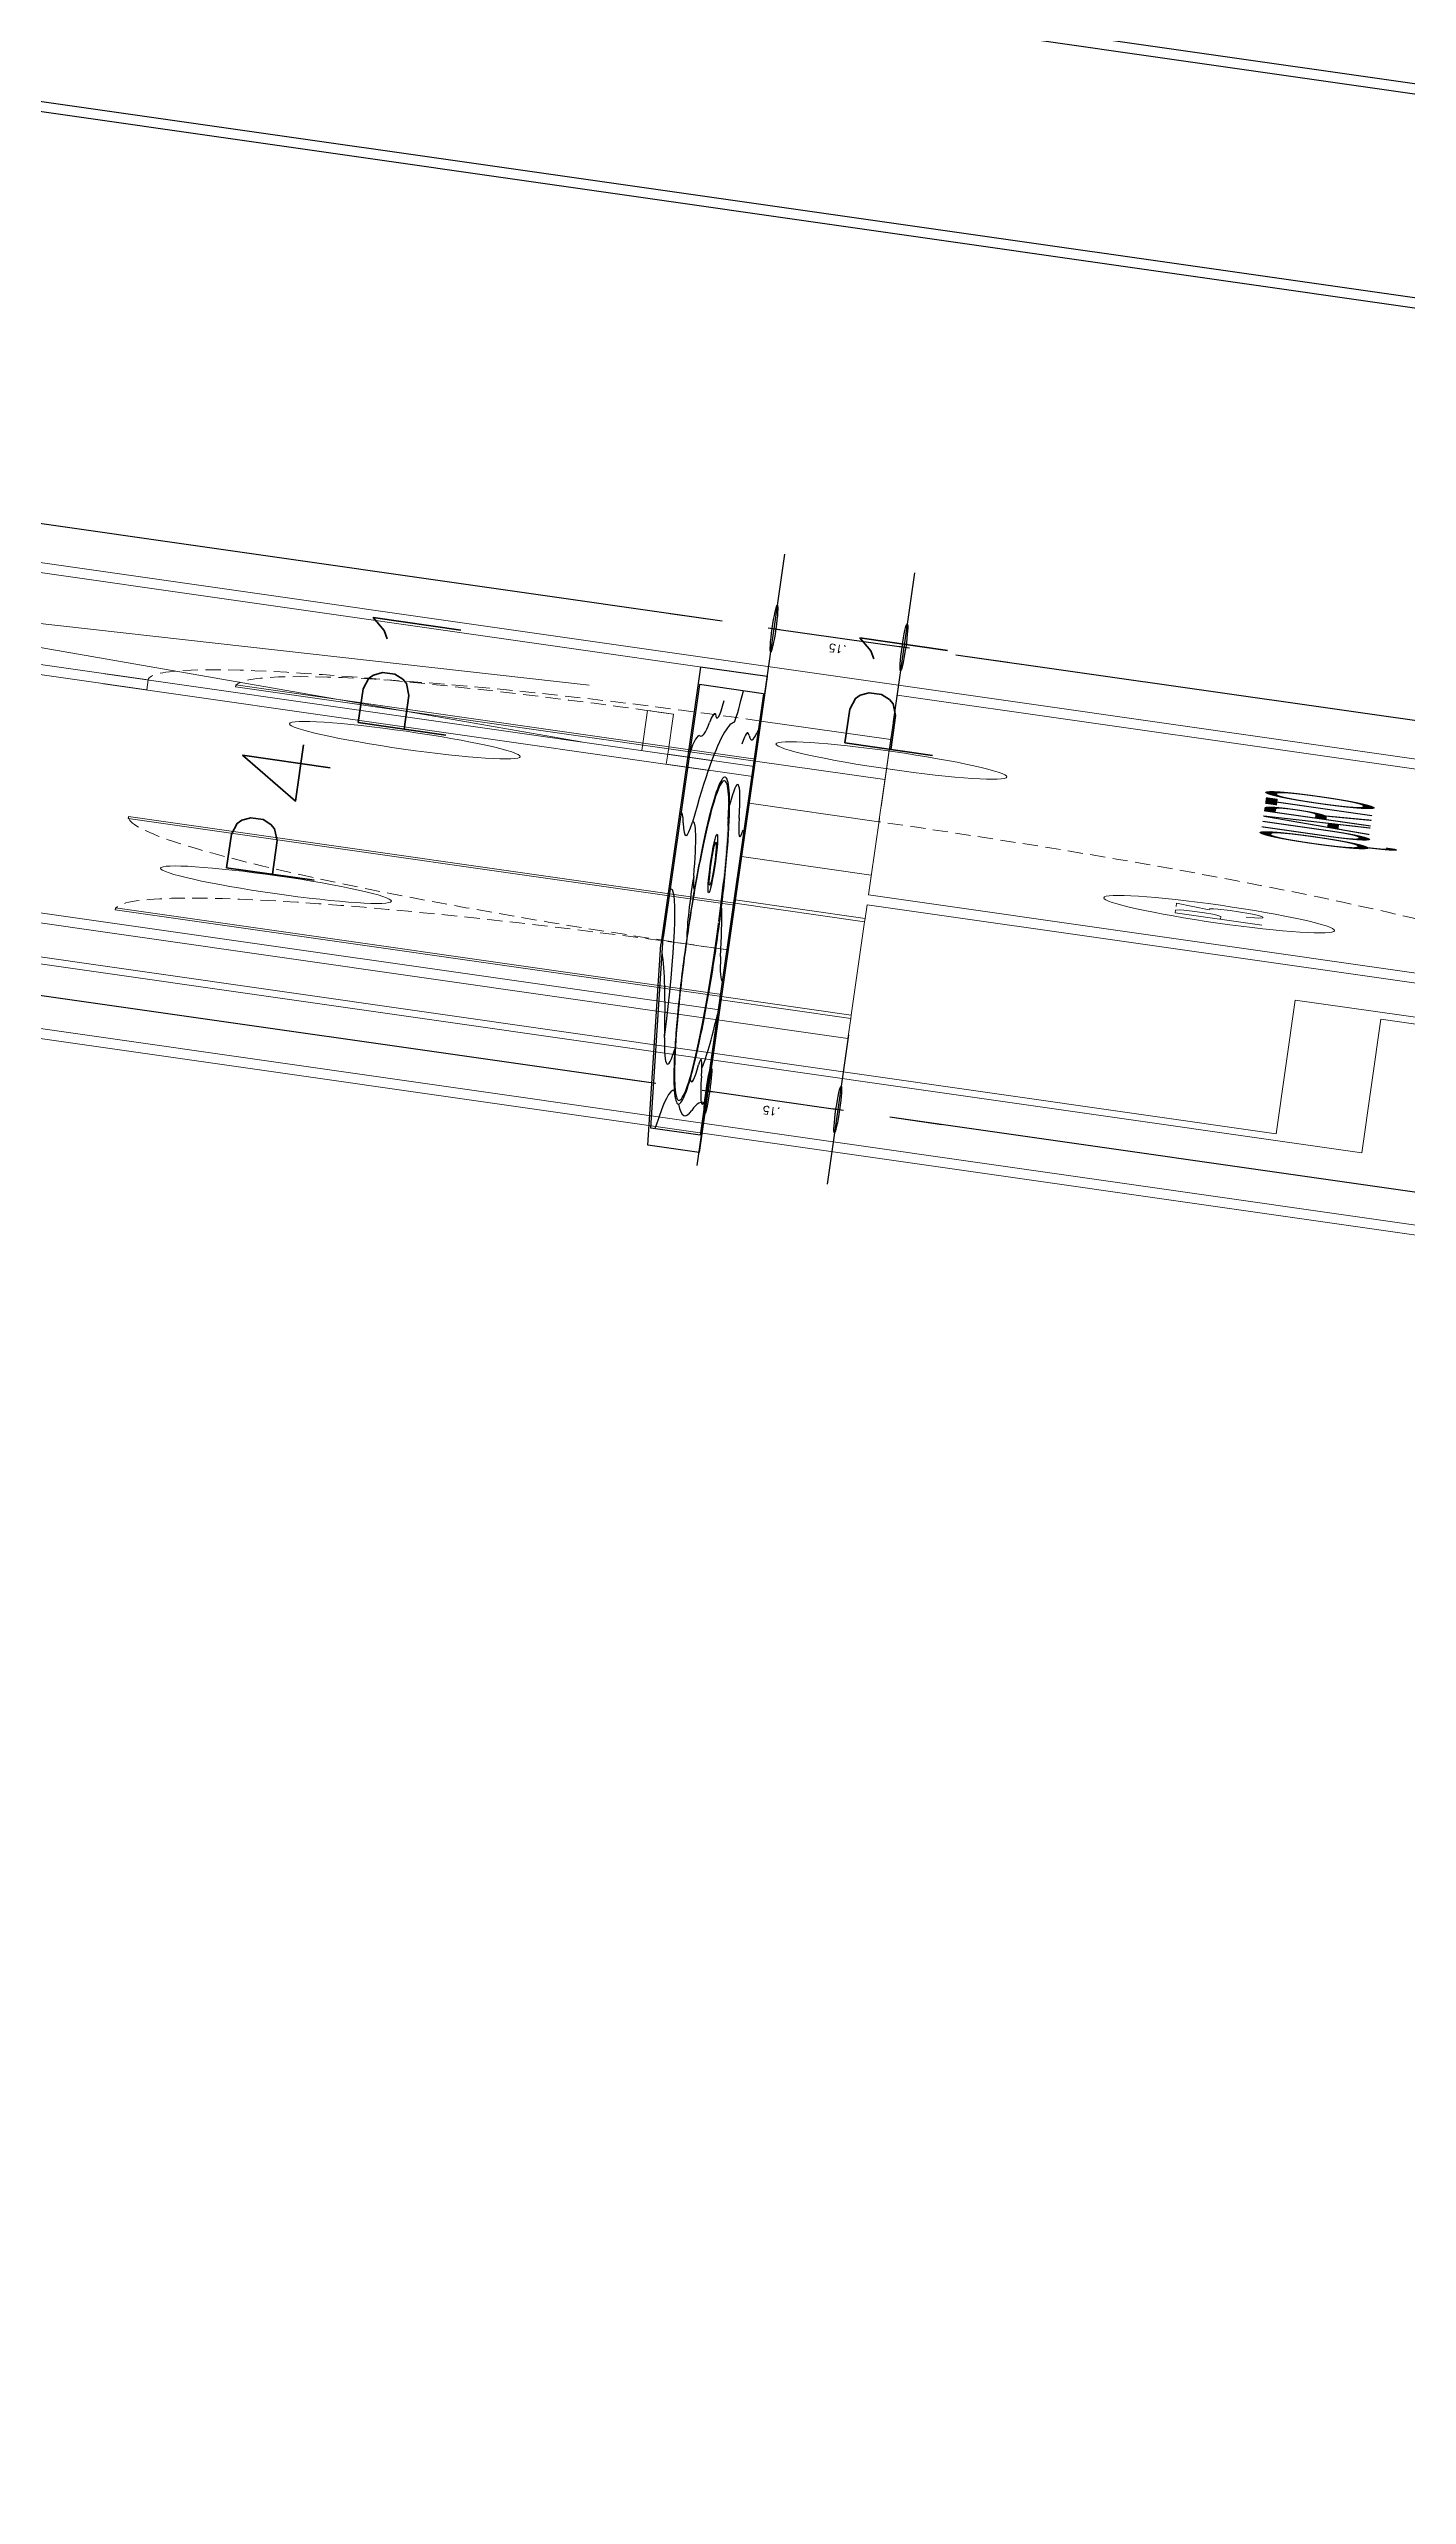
# Model space of a CAD drawing. Header units: millimetres. Extents: x -361192058 to 101130107379, y -14071650034 to 19218552450.
# Drawn here: x -131511.3 to -131419, y 44821.1 to 44987.3 of the extents above; entities that cross this region are included whole.
import ezdxf
from ezdxf.enums import TextEntityAlignment as Align

# ---------------------------------------------------------------- set-up
doc = ezdxf.new("R2010")
doc.units = ezdxf.units.MM
doc.header["$LTSCALE"] = 0.5
doc.linetypes.add('HIDDEN', pattern=[0.375, 0.25, -0.125])
doc.linetypes.add('HIDDEN2', pattern=[0.1875, 0.125, -0.0625])
for name, color, linetype in [('02', 2, 'Continuous'), ('ARCO', 7, 'HIDDEN2'), ('DIVERSOS', 4, 'Continuous'), ('ESQUADRIAS', 3, 'Continuous'), ('JANELAS_INTERNO', 2, 'Continuous'), ('MOBIL-I', 251, 'Continuous'), ('parede', 2, 'Continuous'), ('PISO', 8, 'Continuous'), ('PORTAS', 3, 'Continuous'), ('proj', 8, 'HIDDEN'), ('PROJEÇÃO', 8, 'HIDDEN2'), ('TEXTO2', 3, 'Continuous'), ('TXT_1', 3, 'Continuous')]:
    doc.layers.add(name, color=color, linetype=linetype)
doc.styles.add('SANSSERIF', font='sas_____.pfb', dxfattribs={"height": 1})
doc.styles.get("Standard").update_dxf_attribs({"font": 'txt.shx', "height": 0.12})
doc.dimstyles.new('ESCALA50', dxfattribs={"dimtxt": 0.1, "dimasz": 0.06, "dimexe": 0.18, "dimexo": 0.06, "dimgap": 0.1, "dimtad": 1, "dimzin": 4, "dimdsep": 46, "dimtxsty": 'Standard', "dimblk1": 'BOLA', "dimblk2": 'BOLA', "dimsah": 1, "dimcen": -0.06, "dimse1": 1, "dimse2": 1, "dimclrd": 7, "dimclrt": 3, "dimadec": 0, "dimazin": 0, "dimtfac": 1, "dimtix": 1, "dimtmove": 0, "dimatfit": 3, "dimldrblk": 'BOLA', "dimfxl": 0, "dimtolj": 1, "dimtzin": 4, "dimarcsym": 0})
picture_1 = doc.add_image_def('image2.jpg', size_in_pixel=(290, 928))

# ---------------------------------------------------------------- blocks, each defined once
blk = doc.blocks.new('ADC_PE_AB1')
blk.add_lwpolyline([(0, -0.03), (1, -0.03), (1, 0), (0, 0)], close=True)
at = {"flags": 8}
blk.add_attdef('$PORTA', text='', height=0.09, dxfattribs=at).set_placement((0.5, -0.1569), align=Align.MIDDLE)
blk = doc.blocks.new('ADC_LAV_05')
for p, q in [((0, 0), (0, 0.55)), ((0, 0.55), (0.7704, 0.55)), ((0.7704, 0.55), (1, 0.3206)), ((0.02, 0.53), (0.7621, 0.53)), ((0.02, 0.02), (0.02, 0.53)), ((0.7621, 0.53), (0.98, 0.3123)), ((0.98, 0.02), (0.98, 0.3123)), ((1, 0), (1, 0.3206)), ((0, 0), (1, 0)), ((0.02, 0.02), (0.98, 0.02))]:
    blk.add_line(p, q)
for points in [[(0.4062, 0.1206, 0.083485), (0.4944, 0.1354, 0.090959), (0.566, 0.1759, 0.104004), (0.6157, 0.239, 0.115577), (0.6322, 0.3095, 0.115577), (0.6157, 0.38, 0.104004), (0.566, 0.443, 0.090959), (0.4944, 0.4835, 0.083485), (0.4062, 0.4983, 0.083485), (0.3179, 0.4835, 0.090959), (0.2463, 0.443, 0.104004), (0.1966, 0.38, 0.115577), (0.1801, 0.3095, 0.115577), (0.1966, 0.239, 0.104004), (0.2463, 0.1759, 0.090959), (0.3179, 0.1354, 0.083485)], [(0.4062, 0.1248, 0.083485), (0.493, 0.1394, 0.090959), (0.5633, 0.1791, 0.104004), (0.6119, 0.2408, 0.115577), (0.628, 0.3095, 0.115577), (0.6119, 0.3781, 0.104004), (0.5633, 0.4398, 0.090959), (0.493, 0.4795, 0.083485), (0.4062, 0.4941, 0.083485), (0.3193, 0.4795, 0.090959), (0.249, 0.4398, 0.104004), (0.2004, 0.3781, 0.115577), (0.1843, 0.3095, 0.115577), (0.2004, 0.2408, 0.104004), (0.249, 0.1791, 0.090959), (0.3193, 0.1394, 0.083485)]]:
    blk.add_lwpolyline(points, format="xyb", close=True)
for radius in [0.0339, 0.025]:
    blk.add_circle((0.4055, 0.2206), radius)
for centre, radius, start, end in [((0.2875, -0.0718), 0.5823, 78.2401, 98.9638), ((0.4995, 0.9177), 0.4342, 269.3247, 295.8903), ((0.76, 0.3809), 0.1624, 113.3641, 115.8903), ((0.0559, 1.3962), 0.9039, 267.7229, 278.9638), ((0.0552, 0.402), 0.0926, 41.3487, 101.8141), ((0.2201, 0.1636), 0.3026, 106.3243, 131.3792), ((0.1665, 0.4999), 0.0556, 221.3487, 297.4318), ((0.2605, 0.3465), 0.1245, 78.9955, 123.3333), ((0.6508, 0.2793), 0.1756, 56.1908, 116.2902), ((1.1381, 1.007), 0.7001, 236.1908, 255.5369), ((0.9639, 0.4778), 0.2217, 193.7216, 269.9715), ((0.0206, 0.2349), 0.1168, 49.9343, 90.2724), ((0.3586, 0.6369), 0.4085, 229.9343, 244.0853), ((0.5983, 0.255), 0.0641, 344.5869, 58.1135), ((0.6184, 0.1896), 0.0639, 49.2661, 86.8336), ((0.7799, 0.3241), 0.1475, 215.7175, 274.1895), ((0.0641, 0.1144), 0.0713, 44.7702, 118.1843), ((0.363, 0.8774), 0.8206, 280.1922, 301.4107), ((0.8604, 0.032), 0.1609, 66.126, 115.6626), ((0.9822, 0.3072), 0.1401, 246.126, 269.1113), ((0.2056, 0.2549), 0.1281, 224.7702, 306.3582), ((0.8722, 0.3475), 0.2696, 267.8834, 293.5615), ((-0.0155, 0.2328), 0.1744, 281.75, 286.3843), ((0.0957, -0.1456), 0.22, 78.1029, 106.3843), ((0.1688, 0.2014), 0.1346, 258.1029, 296.1994), ((0.4585, -0.1421), 0.2131, 111.0015, 130.4729), ((0.3613, 0.8866), 0.83, 271.4321, 280.1922), ((0.688, 0.2406), 0.19, 267.9474, 289.2677), ((0.8511, -0.2259), 0.3042, 87.8834, 109.2677), ((0.6495, -0.0622), 0.1173, 74.3079, 124.9939)]:
    blk.add_arc(centre, radius, start, end)
for points in [[(0.2886, 0.471), (0.2899, 0.4611), (0.3035, 0.4779), (0.2965, 0.4664)], [(0.3035, 0.4779), (0.2965, 0.4664), (0.3178, 0.4833), (0.3049, 0.4731)], [(0.2433, 0.4404), (0.2513, 0.4271), (0.2584, 0.4524), (0.2647, 0.4406)], [(0.2584, 0.4524), (0.2647, 0.4406), (0.2777, 0.465), (0.2797, 0.4531)], [(0.2777, 0.465), (0.2797, 0.4531), (0.2886, 0.471), (0.2899, 0.4611)], [(0.2176, 0.4133), (0.2336, 0.4041), (0.231, 0.4287), (0.2403, 0.4137)], [(0.231, 0.4287), (0.2403, 0.4137), (0.2433, 0.4404), (0.2513, 0.4271)], [(0.1966, 0.38), (0.2152, 0.3688), (0.2049, 0.3949), (0.2213, 0.3828)], [(0.2049, 0.3949), (0.2213, 0.3828), (0.2176, 0.4133), (0.2336, 0.4041)], [(0.1859, 0.352), (0.2075, 0.3406), (0.19, 0.3646), (0.2108, 0.3551)], [(0.19, 0.3646), (0.2108, 0.3551), (0.1966, 0.38), (0.2152, 0.3688)], [(0.1821, 0.3345), (0.2054, 0.3236), (0.1859, 0.352), (0.2075, 0.3406)], [(0.1801, 0.311), (0.2052, 0.3059), (0.1808, 0.324), (0.205, 0.3144)], [(0.1806, 0.2975), (0.2057, 0.2976), (0.1801, 0.311), (0.2052, 0.3059)], [(0.1808, 0.324), (0.205, 0.3144), (0.1821, 0.3345), (0.2054, 0.3236)], [(0.1813, 0.2898), (0.2072, 0.2867), (0.1806, 0.2975), (0.2057, 0.2976)], [(0.1847, 0.2717), (0.2109, 0.2698), (0.1816, 0.2882), (0.2076, 0.2844)], [(0.1894, 0.2561), (0.2133, 0.2622), (0.1847, 0.2717), (0.2109, 0.2698)], [(0.1979, 0.2364), (0.216, 0.2547), (0.1894, 0.2561), (0.2133, 0.2622)], [(0.2064, 0.2215), (0.2209, 0.2436), (0.1979, 0.2364), (0.216, 0.2547)], [(0.2176, 0.2056), (0.222, 0.2413), (0.2064, 0.2215), (0.2209, 0.2436)], [(0.2303, 0.1909), (0.2314, 0.2247), (0.2176, 0.2056), (0.222, 0.2413)], [(0.2433, 0.1785), (0.2403, 0.2118), (0.2303, 0.1909), (0.2314, 0.2247)], [(0.2571, 0.1674), (0.2482, 0.202), (0.2433, 0.1785), (0.2403, 0.2118)], [(0.2632, 0.1631), (0.2567, 0.1927), (0.2571, 0.1674), (0.2482, 0.202)], [(0.2742, 0.156), (0.2627, 0.1868), (0.2632, 0.1631), (0.2567, 0.1927)], [(0.2851, 0.1498), (0.2729, 0.1778), (0.2742, 0.156), (0.2627, 0.1868)], [(0.2956, 0.1445), (0.2839, 0.1687), (0.2851, 0.1498), (0.2729, 0.1778)], [(0.3256, 0.1339), (0.2928, 0.1613), (0.2956, 0.1445), (0.2839, 0.1687)], [(0.2966, 0.144), (0.3256, 0.1339), (0.2964, 0.1441), (0.3254, 0.133)], [(0.2964, 0.1441), (0.3254, 0.133), (0.3256, 0.1339), (0.3279, 0.1322)]]:
    blk.add_solid(points)
blk = doc.blocks.new('BOLA')
for p, q in [((0, -1.435), (0, 1.435)), ((-1.435, 0), (1.435, 0))]:
    blk.add_line(p, q)
blk.add_circle((0, 0), 0.452)
blk = doc.blocks.new('*D1834')
at = {"layer": 'Defpoints', "color": 0, "lineweight": 30, "transparency": 16777216}
for p in [(5016.6876, 2380.3486), (5017.4052, 2380.3486), (5016.6876, 2377.9986)]:
    blk.add_point(p, dxfattribs=at)
at = {"layer": 'DIVERSOS', "color": 7, "lineweight": -2, "transparency": 16777216}
blk.add_line((5017.4052, 2378.0586), (5017.4052, 2380.2886), dxfattribs=at)
at = {"layer": 'DIVERSOS', "color": 7, "lineweight": -2, "transparency": 16777216, "xscale": 0.06, "yscale": 0.06, "zscale": 0.06}
for p, rotation in [((5017.4052, 2380.3486), 90), ((5017.4052, 2377.9986), 270)]:
    blk.add_blockref('BOLA', p, dxfattribs=dict(at, rotation=rotation))
at = {"layer": 'DIVERSOS', "color": 3, "lineweight": 18, "transparency": 16777216, "insert": (5017.2452, 2379.1736), "char_height": 0.12, "attachment_point": 5, "rotation": 90}
blk.add_mtext('\\A1;2.35', dxfattribs=at)
blk = doc.blocks.new('*D1835')
at = {"layer": 'Defpoints', "color": 0, "lineweight": 30, "transparency": 16777216}
for p in [(5016.6876, 2377.9986), (5016.6876, 2377.8486), (5017.4052, 2377.8486)]:
    blk.add_point(p, dxfattribs=at)
at = {"layer": 'DIVERSOS', "color": 7, "lineweight": -2, "transparency": 16777216}
for p, q in [((5017.4052, 2378.0586), (5017.4052, 2378.1186)), ((5017.4052, 2377.9986), (5017.4052, 2377.8486)), ((5017.4052, 2377.7886), (5017.4052, 2377.7286))]:
    blk.add_line(p, q, dxfattribs=at)
at = {"layer": 'DIVERSOS', "color": 7, "lineweight": -2, "transparency": 16777216, "xscale": 0.06, "yscale": 0.06, "zscale": 0.06}
for p, rotation in [((5017.4052, 2377.9986), 270), ((5017.4052, 2377.8486), 90)]:
    blk.add_blockref('BOLA', p, dxfattribs=dict(at, rotation=rotation))
at = {"layer": 'DIVERSOS', "color": 3, "lineweight": 18, "transparency": 16777216, "insert": (5017.2452, 2377.9236), "char_height": 0.12, "attachment_point": 5, "rotation": 90}
blk.add_mtext('\\A1;.15', dxfattribs=at)
blk = doc.blocks.new('*D1836')
at = {"layer": 'Defpoints', "color": 0, "lineweight": 30, "transparency": 16777216}
for p in [(5016.6876, 2377.8486), (5016.6876, 2374.6486), (5017.4052, 2374.6486)]:
    blk.add_point(p, dxfattribs=at)
at = {"layer": 'DIVERSOS', "color": 7, "lineweight": -2, "transparency": 16777216}
blk.add_line((5017.4052, 2377.7886), (5017.4052, 2374.7086), dxfattribs=at)
at = {"layer": 'DIVERSOS', "color": 7, "lineweight": -2, "transparency": 16777216, "xscale": 0.06, "yscale": 0.06, "zscale": 0.06}
for p, rotation in [((5017.4052, 2377.8486), 90), ((5017.4052, 2374.6486), 270)]:
    blk.add_blockref('BOLA', p, dxfattribs=dict(at, rotation=rotation))
at = {"layer": 'DIVERSOS', "color": 3, "lineweight": 18, "transparency": 16777216, "insert": (5017.2452, 2376.2486), "char_height": 0.12, "attachment_point": 5, "rotation": 90}
blk.add_mtext('\\A1;3.20', dxfattribs=at)
blk = doc.blocks.new('*D1800')
at = {"layer": 'Defpoints', "color": 0, "lineweight": 30, "transparency": 16777216}
for p in [(5011.5376, 2377.8486), (5010.4713, 2367.4986), (5011.5376, 2367.4986)]:
    blk.add_point(p, dxfattribs=at)
at = {"layer": 'DIVERSOS', "color": 7, "lineweight": -2, "transparency": 16777216}
blk.add_line((5010.4713, 2377.7886), (5010.4713, 2367.5586), dxfattribs=at)
at = {"layer": 'DIVERSOS', "color": 7, "lineweight": -2, "transparency": 16777216, "xscale": 0.06, "yscale": 0.06, "zscale": 0.06}
for p, rotation in [((5010.4713, 2377.8486), 90), ((5010.4713, 2367.4986), 270)]:
    blk.add_blockref('BOLA', p, dxfattribs=dict(at, rotation=rotation))
at = {"layer": 'DIVERSOS', "color": 3, "lineweight": 18, "transparency": 16777216, "insert": (5010.3113, 2372.6736), "char_height": 0.12, "attachment_point": 5, "rotation": 90}
blk.add_mtext('\\A1;10.35', dxfattribs=at)
blk = doc.blocks.new('*D1851')
at = {"layer": 'Defpoints', "color": 0, "lineweight": 30, "transparency": 16777216}
for p in [(5011.6876, 2377.9986), (5010.4713, 2377.8486), (5011.6876, 2377.8486)]:
    blk.add_point(p, dxfattribs=at)
at = {"layer": 'DIVERSOS', "color": 7, "lineweight": -2, "transparency": 16777216}
for p, q in [((5010.4713, 2378.0586), (5010.4713, 2378.1186)), ((5010.4713, 2377.9986), (5010.4713, 2377.8486)), ((5010.4713, 2377.7886), (5010.4713, 2377.7286))]:
    blk.add_line(p, q, dxfattribs=at)
at = {"layer": 'DIVERSOS', "color": 7, "lineweight": -2, "transparency": 16777216, "xscale": 0.06, "yscale": 0.06, "zscale": 0.06}
for p, rotation in [((5010.4713, 2377.9986), 270), ((5010.4713, 2377.8486), 90)]:
    blk.add_blockref('BOLA', p, dxfattribs=dict(at, rotation=rotation))
at = {"layer": 'DIVERSOS', "color": 3, "lineweight": 18, "transparency": 16777216, "insert": (5010.3113, 2377.9236), "char_height": 0.12, "attachment_point": 5, "rotation": 90}
blk.add_mtext('\\A1;.15', dxfattribs=at)
blk = doc.blocks.new('*D1852')
at = {"layer": 'Defpoints', "color": 0, "lineweight": 30, "transparency": 16777216}
for p in [(5010.4713, 2384.1486), (5011.5376, 2384.1486), (5011.5376, 2377.9986)]:
    blk.add_point(p, dxfattribs=at)
at = {"layer": 'DIVERSOS', "color": 7, "lineweight": -2, "transparency": 16777216}
blk.add_line((5010.4713, 2378.0586), (5010.4713, 2384.0886), dxfattribs=at)
at = {"layer": 'DIVERSOS', "color": 7, "lineweight": -2, "transparency": 16777216, "xscale": 0.06, "yscale": 0.06, "zscale": 0.06}
for p, rotation in [((5010.4713, 2384.1486), 90), ((5010.4713, 2377.9986), 270)]:
    blk.add_blockref('BOLA', p, dxfattribs=dict(at, rotation=rotation))
at = {"layer": 'DIVERSOS', "color": 3, "lineweight": 18, "transparency": 16777216, "insert": (5010.3113, 2381.0736), "char_height": 0.12, "attachment_point": 5, "rotation": 90}
blk.add_mtext('\\A1;6.15', dxfattribs=at)
blk = doc.blocks.new('APROVADO QUADRA 21.2 MBVII')
at = {"color": 3, "lineweight": 18}
for p, q in [((5015.4507, 2378.5986), (5015.4207, 2378.5986)), ((5015.4207, 2378.5986), (5015.4207, 2377.9986)), ((5015.4507, 2377.9986), (5015.4507, 2378.5986))]:
    blk.add_line(p, q, dxfattribs=at)
at = {"lineweight": 18}
blk.add_line((5015.4207, 2377.9986), (5015.4507, 2377.9986), dxfattribs=at)
at = {"layer": '02', "color": 0, "lineweight": 30}
for p, q in [((5023.4679, 2392.3482), (5023.4679, 2362.3482)), ((5023.6179, 2392.3482), (5023.6179, 2362.3482)), ((5026.6155, 2388.1982), (5026.6155, 2375.4982)), ((5026.7655, 2388.1982), (5026.7655, 2375.6482))]:
    blk.add_line(p, q, dxfattribs=at)
at = {"layer": '02', "color": 3, "lineweight": 18}
for p, q in [((5015.9376, 2378.1286), (5015.3376, 2378.1286)), ((5015.9376, 2378.0986), (5015.9376, 2378.1286)), ((5015.3376, 2378.0986), (5015.9376, 2378.0986))]:
    blk.add_line(p, q, dxfattribs=at)
at = {"layer": 'ARCO', "lineweight": 18}
for centre, radius, start, end in [((5015.3376, 2378.0986), 0.6, 360, 450), ((5015.4207, 2377.9986), 0.6, 360, 90), ((5013.9876, 2377.8486), 0.8, 270, 0)]:
    blk.add_arc(centre, radius, start, end, dxfattribs=at)
at = {"layer": 'ESQUADRIAS', "lineweight": 18}
for points in [[(5015.3376, 2378.7486), (5015.3376, 2378.6986), (5015.1876, 2378.6986), (5015.1876, 2378.7486)], [(5015.3376, 2378.0486), (5015.3376, 2378.0986), (5015.1876, 2378.0986), (5015.1876, 2378.0486)], [(5013.9376, 2377.8486), (5013.9876, 2377.8486), (5013.9876, 2377.9986), (5013.9376, 2377.9986)], [(5014.8376, 2377.8486), (5014.7876, 2377.8486), (5014.7876, 2377.9986), (5014.8376, 2377.9986)], [(5015.3707, 2377.9986), (5015.4207, 2377.9986), (5015.4207, 2377.8486), (5015.3707, 2377.8486)], [(5016.0707, 2377.9986), (5016.0207, 2377.9986), (5016.0207, 2377.8486), (5016.0707, 2377.8486)]]:
    blk.add_lwpolyline(points, dxfattribs=at)
at = {"layer": 'JANELAS_INTERNO', "lineweight": 18}
blk.add_line((5011.5376, 2377.8486), (5011.8376, 2377.8486), dxfattribs=at)
at = {"layer": 'MOBIL-I', "lineweight": 18}
blk.add_line((5015.0135, 2377.8486), (5016.5181, 2377.8486), dxfattribs=at)
at = {"layer": 'parede', "lineweight": 18}
for p, q in [((5009.8376, 2366.9986), (5009.8376, 2391.9986)), ((5016.8376, 2391.9986), (5016.8376, 2366.9986)), ((5009.9876, 2367.4986), (5009.9876, 2384.9486)), ((5011.5376, 2377.8486), (5011.5376, 2381.4923)), ((5011.6876, 2377.9986), (5011.6876, 2381.4923)), ((5015.1876, 2380.4986), (5015.1876, 2378.6986)), ((5015.3376, 2380.3486), (5015.3376, 2378.6986)), ((5016.6876, 2380.3486), (5016.6876, 2377.9986)), ((5015.3376, 2378.6986), (5015.1876, 2378.6986)), ((5015.1876, 2378.0986), (5015.1876, 2377.9986)), ((5015.3376, 2378.0986), (5015.1876, 2378.0986)), ((5015.3376, 2378.0986), (5015.3376, 2377.9986)), ((5011.8376, 2377.9986), (5011.6876, 2377.9986)), ((5011.8376, 2377.9986), (5011.8376, 2377.8486)), ((5013.7376, 2377.9986), (5013.3376, 2377.9986)), ((5013.3376, 2377.9986), (5013.3376, 2377.8486)), ((5013.7376, 2377.9986), (5013.8876, 2377.9986)), ((5013.9876, 2377.9986), (5013.8876, 2377.9986)), ((5013.9876, 2377.8486), (5013.9876, 2377.9986)), ((5015.1876, 2377.9986), (5014.7876, 2377.9986)), ((5014.7876, 2377.8486), (5014.7876, 2377.9986)), ((5016.6876, 2377.9986), (5015.3376, 2377.9986)), ((5015.4207, 2377.9986), (5015.4207, 2377.8486)), ((5016.0207, 2377.9986), (5016.0207, 2377.8486)), ((5011.8376, 2377.8486), (5011.5376, 2377.8486)), ((5013.5426, 2377.8486), (5013.3376, 2377.8486)), ((5013.5426, 2377.8486), (5013.5426, 2374.4986)), ((5013.9376, 2377.8486), (5013.6926, 2377.8486)), ((5013.6926, 2377.8486), (5013.6926, 2374.6486)), ((5016.6876, 2377.8486), (5014.7876, 2377.8486)), ((5016.6876, 2377.8486), (5016.6876, 2374.6486))]:
    blk.add_line(p, q, dxfattribs=at)
at = {"layer": 'PISO', "lineweight": 18}
for p, q in [((5011.0376, 2384.1486), (5011.0376, 2377.3486)), ((5010.9376, 2383.5486), (5010.9376, 2377.2486)), ((5015.3376, 2378.1986), (5016.1876, 2380.3486)), ((5015.3376, 2380.3486), (5016.1876, 2378.1986)), ((5015.1876, 2378.0486), (5015.1876, 2378.7486)), ((5015.3376, 2378.7486), (5015.3376, 2378.0486)), ((5013.9376, 2377.9986), (5014.8376, 2377.9986)), ((5016.0707, 2377.9986), (5015.3707, 2377.9986)), ((5013.9376, 2377.8486), (5014.8376, 2377.8486)), ((5015.3707, 2377.8486), (5016.0707, 2377.8486)), ((5011.0376, 2377.3486), (5013.0426, 2377.3486)), ((5010.9376, 2377.2486), (5012.9426, 2377.2486))]:
    blk.add_line(p, q, dxfattribs=at)
for centre in [(5012.5954, 2378.5208), (5014.9903, 2378.3983), (5015.7157, 2377.8444), (5014.1445, 2377.4486)]:
    blk.add_circle(centre, 0.1333, dxfattribs=at)
at = {"layer": 'PORTAS', "lineweight": 18}
for points in [[(5011.8876, 2377.9986), (5011.8876, 2378.6986), (5011.9176, 2378.6986), (5011.9176, 2377.9986)], [(5013.2876, 2377.9986), (5013.2876, 2378.6986), (5013.2576, 2378.6986), (5013.2576, 2377.9986)]]:
    blk.add_lwpolyline(points, close=True, dxfattribs=at)
for points in [[(5011.8376, 2377.9986), (5011.8876, 2377.9986), (5011.8876, 2377.8486), (5011.8376, 2377.8486)], [(5013.3376, 2377.9986), (5013.2876, 2377.9986), (5013.2876, 2377.8486), (5013.3376, 2377.8486)]]:
    blk.add_lwpolyline(points, dxfattribs=at)
at = {"layer": 'proj', "linetype": 'ByBlock', "lineweight": 18}
for p, q in [((5011.8876, 2377.9986), (5013.2876, 2377.9986)), ((5011.8876, 2377.8486), (5013.2876, 2377.8486)), ((5013.0426, 2377.3486), (5013.0426, 2373.9986)), ((5012.9426, 2377.2486), (5012.9426, 2373.8986))]:
    blk.add_line(p, q, dxfattribs=at)
at = {"layer": 'PROJEÇÃO', "lineweight": 18}
for centre, start, end in [((5011.8876, 2377.9986), 0, 90), ((5013.2876, 2377.9986), 90, 180)]:
    blk.add_arc(centre, 0.7, start, end, dxfattribs=at)
at = {"layer": 'ESQUADRIAS', "lineweight": 18}
ref = blk.add_blockref('ADC_PE_AB1', (5013.9876, 2377.0486), dxfattribs=dict(at, xscale=0.8000000000001819, zscale=0.8000000000001819, rotation=90))
ref.add_attrib('$PORTA', 'P3', dxfattribs={"layer": 'TXT_1', "height": 0.1, "flags": 8}).set_placement((5014.1445, 2377.4486), align=Align.MIDDLE)
at = {"layer": 'MOBIL-I', "lineweight": 18, "rotation": 90}
blk.add_blockref('ADC_LAV_05', (5016.6876, 2377.9986), dxfattribs=at)
at = {"color": 0, "lineweight": 13, "flags": 8}
for p in [(4700.7247, 2280.1125), (4699.5738, 2277.8964), (4702.3546, 2276.195), (4703.6722, 2274.085), (4699.8445, 2272.2194), (4703.0488, 2270.137), (4703.0877, 2267.9803), (4700.6523, 2261.5216), (4700.7007, 2257.1593)]:
    blk.add_attdef('NIVEL', p, '', height=0.075, dxfattribs=at)
for rotation, width, p in [(90, 0.8, (4700.8205, 2275.7521)), (270, 0.6, (4703.8437, 2274.9021)), (90, 0.8, (4701.5575, 2268.5021)), (180, 0.6, (4651.1817, 2236.1931))]:
    blk.add_attdef('$PORTA', text='', height=0.09, rotation=rotation, dxfattribs=dict(at, width=width)).set_placement(p, align=Align.MIDDLE)
for p in [(4654.176, 2240.463), (4648.499, 2240.1923), (4637.8012, 2239.3845), (4633.4388, 2239.3361), (4656.3921, 2239.3121), (4652.4746, 2237.6822), (4646.4166, 2236.988), (4644.2598, 2236.9491), (4650.3646, 2236.3646)]:
    blk.add_attdef('NIVEL', p, '', height=0.075, rotation=270, dxfattribs=at)
at = {"color": 0, "lineweight": 13, "width": 0.8, "flags": 8}
for p in [(4652.0317, 2239.2163), (4644.7817, 2238.4793)]:
    blk.add_attdef('$PORTA', text='', height=0.09, dxfattribs=at).set_placement(p, align=Align.MIDDLE)
at = {"layer": 'DIVERSOS', "lineweight": 18, "char_height": 0.10106, "width": 0.373078, "attachment_point": 1}
for s, insert in [('{\\C3;P4}', (5012.5154, 2378.5795)), ('{\\C3;P1}', (5014.9263, 2378.4539)), ('{\\C3;P1}', (5015.6517, 2377.8999))]:
    blk.add_mtext(s, dxfattribs=dict(at, insert=insert))
at = {"layer": 'TEXTO2', "lineweight": 18, "style": 'SANSSERIF'}
blk.add_text('QUARTO', height=0.12312, dxfattribs=at).set_placement((5015.3641, 2377.2914))
at = {"layer": 'DIVERSOS', "lineweight": 18}
for base, p1, p2, picture, middle in [((5010.4713, 2384.1486), (5011.5376, 2377.9986), (5011.5376, 2384.1486), '*D1852', (5010.3113, 2381.0736)), ((5017.4052, 2380.3486), (5016.6876, 2377.9986), (5016.6876, 2380.3486), '*D1834', (5017.2452, 2379.1736)), ((5010.4713, 2377.8486), (5011.6876, 2377.9986), (5011.6876, 2377.8486), '*D1851', (5010.3113, 2377.9236)), ((5017.4052, 2377.8486), (5016.6876, 2377.9986), (5016.6876, 2377.8486), '*D1835', (5017.2452, 2377.9236)), ((5010.4713, 2367.4986), (5011.5376, 2377.8486), (5011.5376, 2367.4986), '*D1800', (5010.3113, 2372.6736)), ((5017.4052, 2374.6486), (5016.6876, 2377.8486), (5016.6876, 2374.6486), '*D1836', (5017.2452, 2376.2486))]:
    dim = blk.add_linear_dim(base=base, p1=p1, p2=p2, angle=90, dimstyle='ESCALA50', dxfattribs=at)
    dim.commit()
    dim.dimension.update_dxf_attribs({"geometry": picture, "text_midpoint": middle})
at = {"layer": '02', "color": 0, "lineweight": 30}
image = blk.add_image(picture_1, insert=(5042.653, 2352.0523), size_in_units=(16.4637, 52.6838), dxfattribs=at)
image.dxf.flags = 7

msp = doc.modelspace()

# ---------------------------------------------------------------- block references
at = {"layer": '02', "color": 0, "lineweight": 30, "xscale": -4.574818403918471, "yscale": -59.40450511825884, "zscale": 4.574818403918471, "rotation": 261.8606972171988}
msp.add_blockref('APROVADO QUADRA 21.2 MBVII', (5129.041, 2225.201), dxfattribs=at)

doc.saveas('drawing.dxf')
